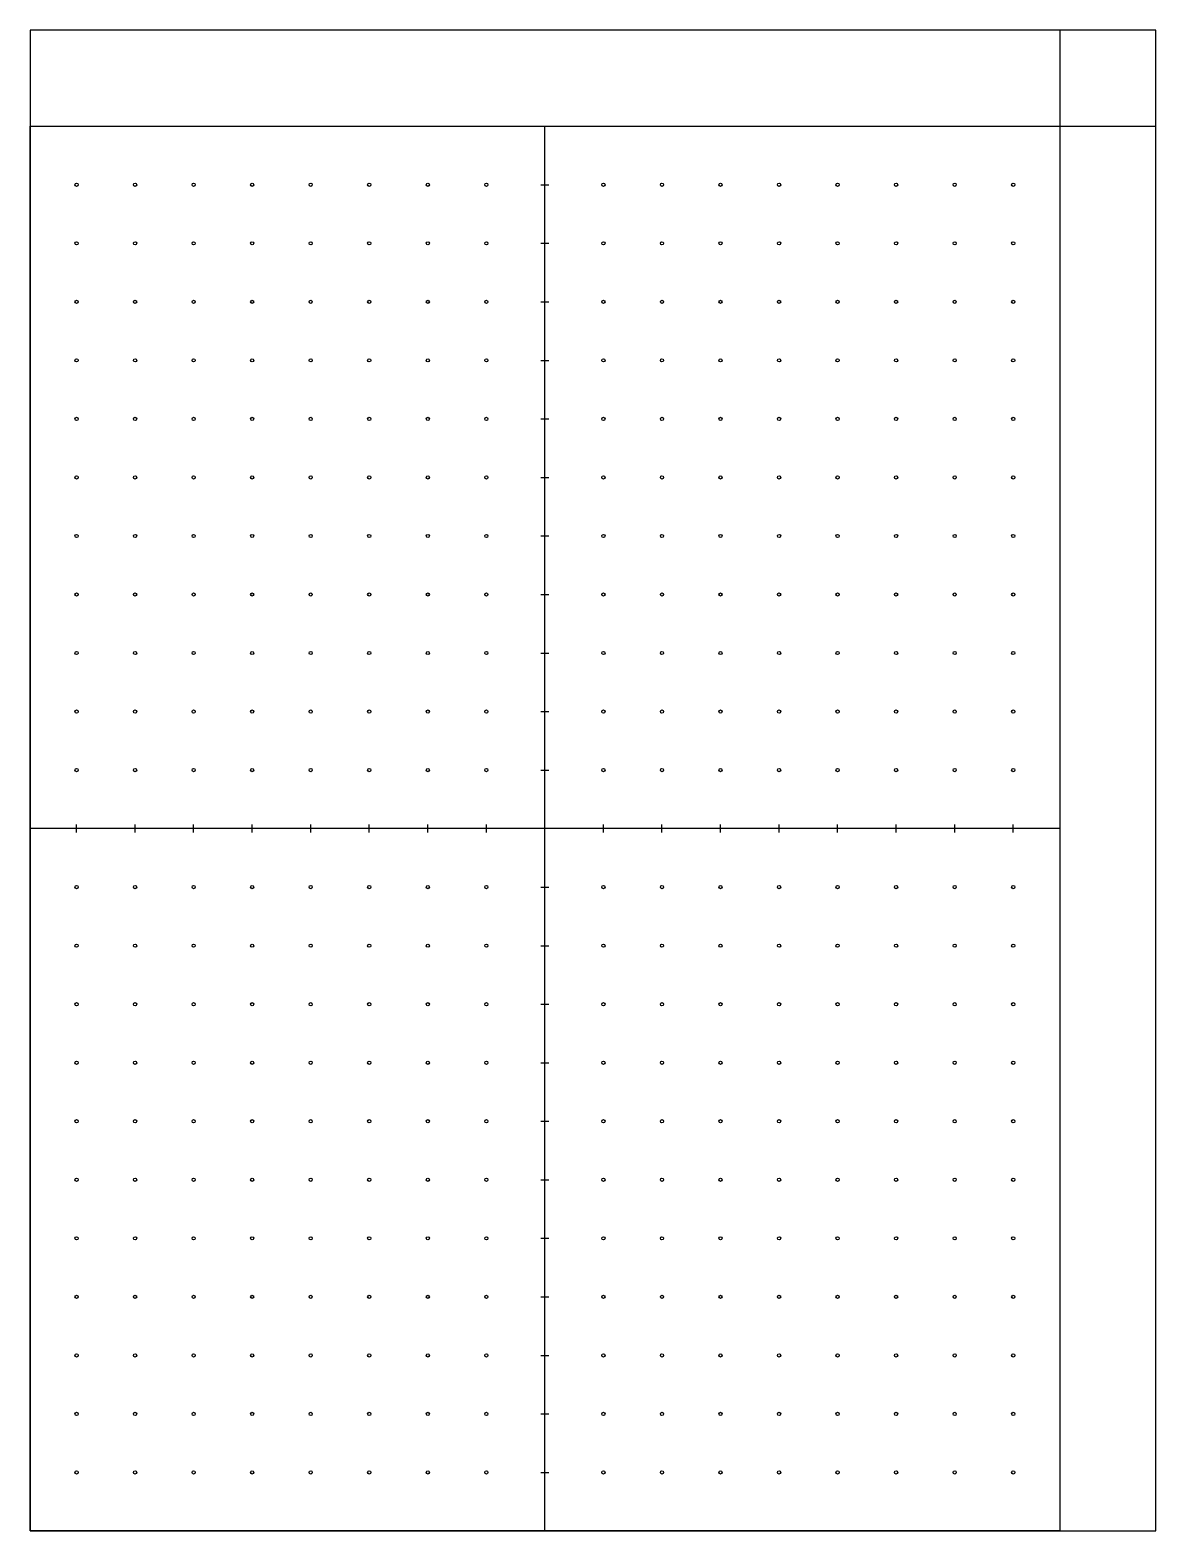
# Model space of a CAD drawing. Header units: millimetres. Extents: x 0 to 371, y 0 to 495.
import ezdxf

# ---------------------------------------------------------------- set-up
doc = ezdxf.new("R2010")
doc.units = ezdxf.units.MM
doc.layers.get('0').update_dxf_attribs({"lineweight": 25, "true_color": 0xffffff})
doc.layers.add('checks', color=1, linetype='Continuous', lineweight=25, true_color=0xff0000)
doc.layers.add('margin', color=2, linetype='Continuous', lineweight=25, true_color=0xffff00)

msp = doc.modelspace()

# ---------------------------------------------------------------- linework, layer by layer
msp.add_line((169.8, 0), (169.8, 463.39))
at = {"flags": 128}
for points in [[(0, 0), (371.35, 0), (371.35, 495.13), (0, 495.13)], [(0, 463.39), (339.61, 463.39), (339.61, 0), (0, 0)]]:
    msp.add_lwpolyline(points, close=True, dxfattribs=at)
msp.add_lwpolyline([(339.61, 231.7), (0, 231.7), (0, 0), (339.61, 0)], dxfattribs=at)
at = {"layer": 'checks'}
for p, q in [((168.48, 444.08), (171.13, 444.08)), ((168.48, 424.78), (171.13, 424.78)), ((168.48, 405.47), (171.13, 405.47)), ((168.48, 386.16), (171.13, 386.16)), ((168.48, 366.85), (171.13, 366.85)), ((168.48, 347.54), (171.13, 347.54)), ((168.48, 328.24), (171.13, 328.24)), ((168.48, 308.93), (171.13, 308.93)), ((168.48, 289.62), (171.13, 289.62)), ((168.48, 270.31), (171.13, 270.31)), ((168.48, 251), (171.13, 251)), ((15.34, 230.37), (15.34, 233.02)), ((34.65, 230.37), (34.65, 233.02)), ((53.96, 230.37), (53.96, 233.02)), ((73.26, 230.37), (73.26, 233.02)), ((92.57, 230.37), (92.57, 233.02)), ((111.88, 230.37), (111.88, 233.02)), ((131.19, 230.37), (131.19, 233.02)), ((150.5, 230.37), (150.5, 233.02)), ((189.11, 230.37), (189.11, 233.02)), ((208.42, 230.37), (208.42, 233.02)), ((227.73, 230.37), (227.73, 233.02)), ((247.04, 230.37), (247.04, 233.02)), ((266.34, 230.37), (266.34, 233.02)), ((285.65, 230.37), (285.65, 233.02)), ((304.96, 230.37), (304.96, 233.02)), ((324.27, 230.37), (324.27, 233.02)), ((168.48, 212.39), (171.13, 212.39)), ((168.48, 193.08), (171.13, 193.08)), ((168.48, 173.77), (171.13, 173.77)), ((168.48, 154.46), (171.13, 154.46)), ((168.48, 135.16), (171.13, 135.16)), ((168.48, 115.85), (171.13, 115.85)), ((168.48, 96.54), (171.13, 96.54)), ((168.48, 77.23), (171.13, 77.23)), ((168.48, 57.92), (171.13, 57.92)), ((168.48, 38.62), (171.13, 38.62)), ((168.48, 19.31), (171.13, 19.31)), ((168.48, 0), (171.13, 0))]:
    msp.add_line(p, q, dxfattribs=at)
for centre in [(15.34, 444.08), (34.65, 444.08), (53.96, 444.08), (73.26, 444.08), (92.57, 444.08), (111.88, 444.08), (131.19, 444.08), (150.5, 444.08), (189.11, 444.08), (208.42, 444.08), (227.73, 444.08), (247.04, 444.08), (266.34, 444.08), (285.65, 444.08), (304.96, 444.08), (324.27, 444.08), (15.34, 424.78), (34.65, 424.78), (53.96, 424.78), (73.26, 424.78), (92.57, 424.78), (111.88, 424.78), (131.19, 424.78), (150.5, 424.78), (189.11, 424.78), (208.42, 424.78), (227.73, 424.78), (247.04, 424.78), (266.34, 424.78), (285.65, 424.78), (304.96, 424.78), (324.27, 424.78), (15.34, 405.47), (34.65, 405.47), (53.96, 405.47), (73.26, 405.47), (92.57, 405.47), (111.88, 405.47), (131.19, 405.47), (150.5, 405.47), (189.11, 405.47), (208.42, 405.47), (227.73, 405.47), (247.04, 405.47), (266.34, 405.47), (285.65, 405.47), (304.96, 405.47), (324.27, 405.47), (15.34, 386.16), (34.65, 386.16), (53.96, 386.16), (73.26, 386.16), (92.57, 386.16), (111.88, 386.16), (131.19, 386.16), (150.5, 386.16), (189.11, 386.16), (208.42, 386.16), (227.73, 386.16), (247.04, 386.16), (266.34, 386.16), (285.65, 386.16), (304.96, 386.16), (324.27, 386.16), (15.34, 366.85), (34.65, 366.85), (53.96, 366.85), (73.26, 366.85), (92.57, 366.85), (111.88, 366.85), (131.19, 366.85), (150.5, 366.85), (189.11, 366.85), (208.42, 366.85), (227.73, 366.85), (247.04, 366.85), (266.34, 366.85), (285.65, 366.85), (304.96, 366.85), (324.27, 366.85), (15.34, 347.54), (34.65, 347.54), (53.96, 347.54), (73.26, 347.54), (92.57, 347.54), (111.88, 347.54), (131.19, 347.54), (150.5, 347.54), (189.11, 347.54), (208.42, 347.54), (227.73, 347.54), (247.04, 347.54), (266.34, 347.54), (285.65, 347.54), (304.96, 347.54), (324.27, 347.54), (15.34, 328.24), (34.65, 328.24), (53.96, 328.24), (73.26, 328.24), (92.57, 328.24), (111.88, 328.24), (131.19, 328.24), (150.5, 328.24), (189.11, 328.24), (208.42, 328.24), (227.73, 328.24), (247.04, 328.24), (266.34, 328.24), (285.65, 328.24), (304.96, 328.24), (324.27, 328.24), (15.34, 308.93), (34.65, 308.93), (53.96, 308.93), (73.26, 308.93), (92.57, 308.93), (111.88, 308.93), (131.19, 308.93), (150.5, 308.93), (189.11, 308.93), (208.42, 308.93), (227.73, 308.93), (247.04, 308.93), (266.34, 308.93), (285.65, 308.93), (304.96, 308.93), (324.27, 308.93), (15.34, 289.62), (34.65, 289.62), (53.96, 289.62), (73.26, 289.62), (92.57, 289.62), (111.88, 289.62), (131.19, 289.62), (150.5, 289.62), (189.11, 289.62), (208.42, 289.62), (227.73, 289.62), (247.04, 289.62), (266.34, 289.62), (285.65, 289.62), (304.96, 289.62), (324.27, 289.62), (15.34, 270.31), (34.65, 270.31), (53.96, 270.31), (73.26, 270.31), (92.57, 270.31), (111.88, 270.31), (131.19, 270.31), (150.5, 270.31), (189.11, 270.31), (208.42, 270.31), (227.73, 270.31), (247.04, 270.31), (266.34, 270.31), (285.65, 270.31), (304.96, 270.31), (324.27, 270.31), (15.34, 251), (34.65, 251), (53.96, 251), (73.26, 251), (92.57, 251), (111.88, 251), (131.19, 251), (150.5, 251), (189.11, 251), (208.42, 251), (227.73, 251), (247.04, 251), (266.34, 251), (285.65, 251), (304.96, 251), (324.27, 251), (15.34, 212.39), (34.65, 212.39), (53.96, 212.39), (73.26, 212.39), (92.57, 212.39), (111.88, 212.39), (131.19, 212.39), (150.5, 212.39), (189.11, 212.39), (208.42, 212.39), (227.73, 212.39), (247.04, 212.39), (266.34, 212.39), (285.65, 212.39), (304.96, 212.39), (324.27, 212.39), (15.34, 193.08), (34.65, 193.08), (53.96, 193.08), (73.26, 193.08), (92.57, 193.08), (111.88, 193.08), (131.19, 193.08), (150.5, 193.08), (189.11, 193.08), (208.42, 193.08), (227.73, 193.08), (247.04, 193.08), (266.34, 193.08), (285.65, 193.08), (304.96, 193.08), (324.27, 193.08), (15.34, 173.77), (34.65, 173.77), (53.96, 173.77), (73.26, 173.77), (92.57, 173.77), (111.88, 173.77), (131.19, 173.77), (150.5, 173.77), (189.11, 173.77), (208.42, 173.77), (227.73, 173.77), (247.04, 173.77), (266.34, 173.77), (285.65, 173.77), (304.96, 173.77), (324.27, 173.77), (15.34, 154.46), (34.65, 154.46), (53.96, 154.46), (73.26, 154.46), (92.57, 154.46), (111.88, 154.46), (131.19, 154.46), (150.5, 154.46), (189.11, 154.46), (208.42, 154.46), (227.73, 154.46), (247.04, 154.46), (266.34, 154.46), (285.65, 154.46), (304.96, 154.46), (324.27, 154.46), (15.34, 135.16), (34.65, 135.16), (53.96, 135.16), (73.26, 135.16), (92.57, 135.16), (111.88, 135.16), (131.19, 135.16), (150.5, 135.16), (189.11, 135.16), (208.42, 135.16), (227.73, 135.16), (247.04, 135.16), (266.34, 135.16), (285.65, 135.16), (304.96, 135.16), (324.27, 135.16), (15.34, 115.85), (34.65, 115.85), (53.96, 115.85), (73.26, 115.85), (92.57, 115.85), (111.88, 115.85), (131.19, 115.85), (150.5, 115.85), (189.11, 115.85), (208.42, 115.85), (227.73, 115.85), (247.04, 115.85), (266.34, 115.85), (285.65, 115.85), (304.96, 115.85), (324.27, 115.85), (15.34, 96.54), (34.65, 96.54), (53.96, 96.54), (73.26, 96.54), (92.57, 96.54), (111.88, 96.54), (131.19, 96.54), (150.5, 96.54), (189.11, 96.54), (208.42, 96.54), (227.73, 96.54), (247.04, 96.54), (266.34, 96.54), (285.65, 96.54), (304.96, 96.54), (324.27, 96.54), (15.34, 77.23), (34.65, 77.23), (53.96, 77.23), (73.26, 77.23), (92.57, 77.23), (111.88, 77.23), (131.19, 77.23), (150.5, 77.23), (189.11, 77.23), (208.42, 77.23), (227.73, 77.23), (247.04, 77.23), (266.34, 77.23), (285.65, 77.23), (304.96, 77.23), (324.27, 77.23), (15.34, 57.92), (34.65, 57.92), (53.96, 57.92), (73.26, 57.92), (92.57, 57.92), (111.88, 57.92), (131.19, 57.92), (150.5, 57.92), (189.11, 57.92), (208.42, 57.92), (227.73, 57.92), (247.04, 57.92), (266.34, 57.92), (285.65, 57.92), (304.96, 57.92), (324.27, 57.92), (15.34, 38.62), (34.65, 38.62), (53.96, 38.62), (73.26, 38.62), (92.57, 38.62), (111.88, 38.62), (131.19, 38.62), (150.5, 38.62), (189.11, 38.62), (208.42, 38.62), (227.73, 38.62), (247.04, 38.62), (266.34, 38.62), (285.65, 38.62), (304.96, 38.62), (324.27, 38.62), (15.34, 19.31), (34.65, 19.31), (53.96, 19.31), (73.26, 19.31), (92.57, 19.31), (111.88, 19.31), (131.19, 19.31), (150.5, 19.31), (189.11, 19.31), (208.42, 19.31), (227.73, 19.31), (247.04, 19.31), (266.34, 19.31), (285.65, 19.31), (304.96, 19.31), (324.27, 19.31)]:
    msp.add_circle(centre, 0.529, dxfattribs=at)
at = {"layer": 'margin', "flags": 128}
for points in [[(371.35, 495.13), (0, 495.13), (0, 463.39), (371.35, 463.39)], [(371.35, 495.13), (339.61, 495.13), (339.61, 0), (371.35, 0)]]:
    msp.add_lwpolyline(points, close=True, dxfattribs=at)

doc.saveas('drawing.dxf')
